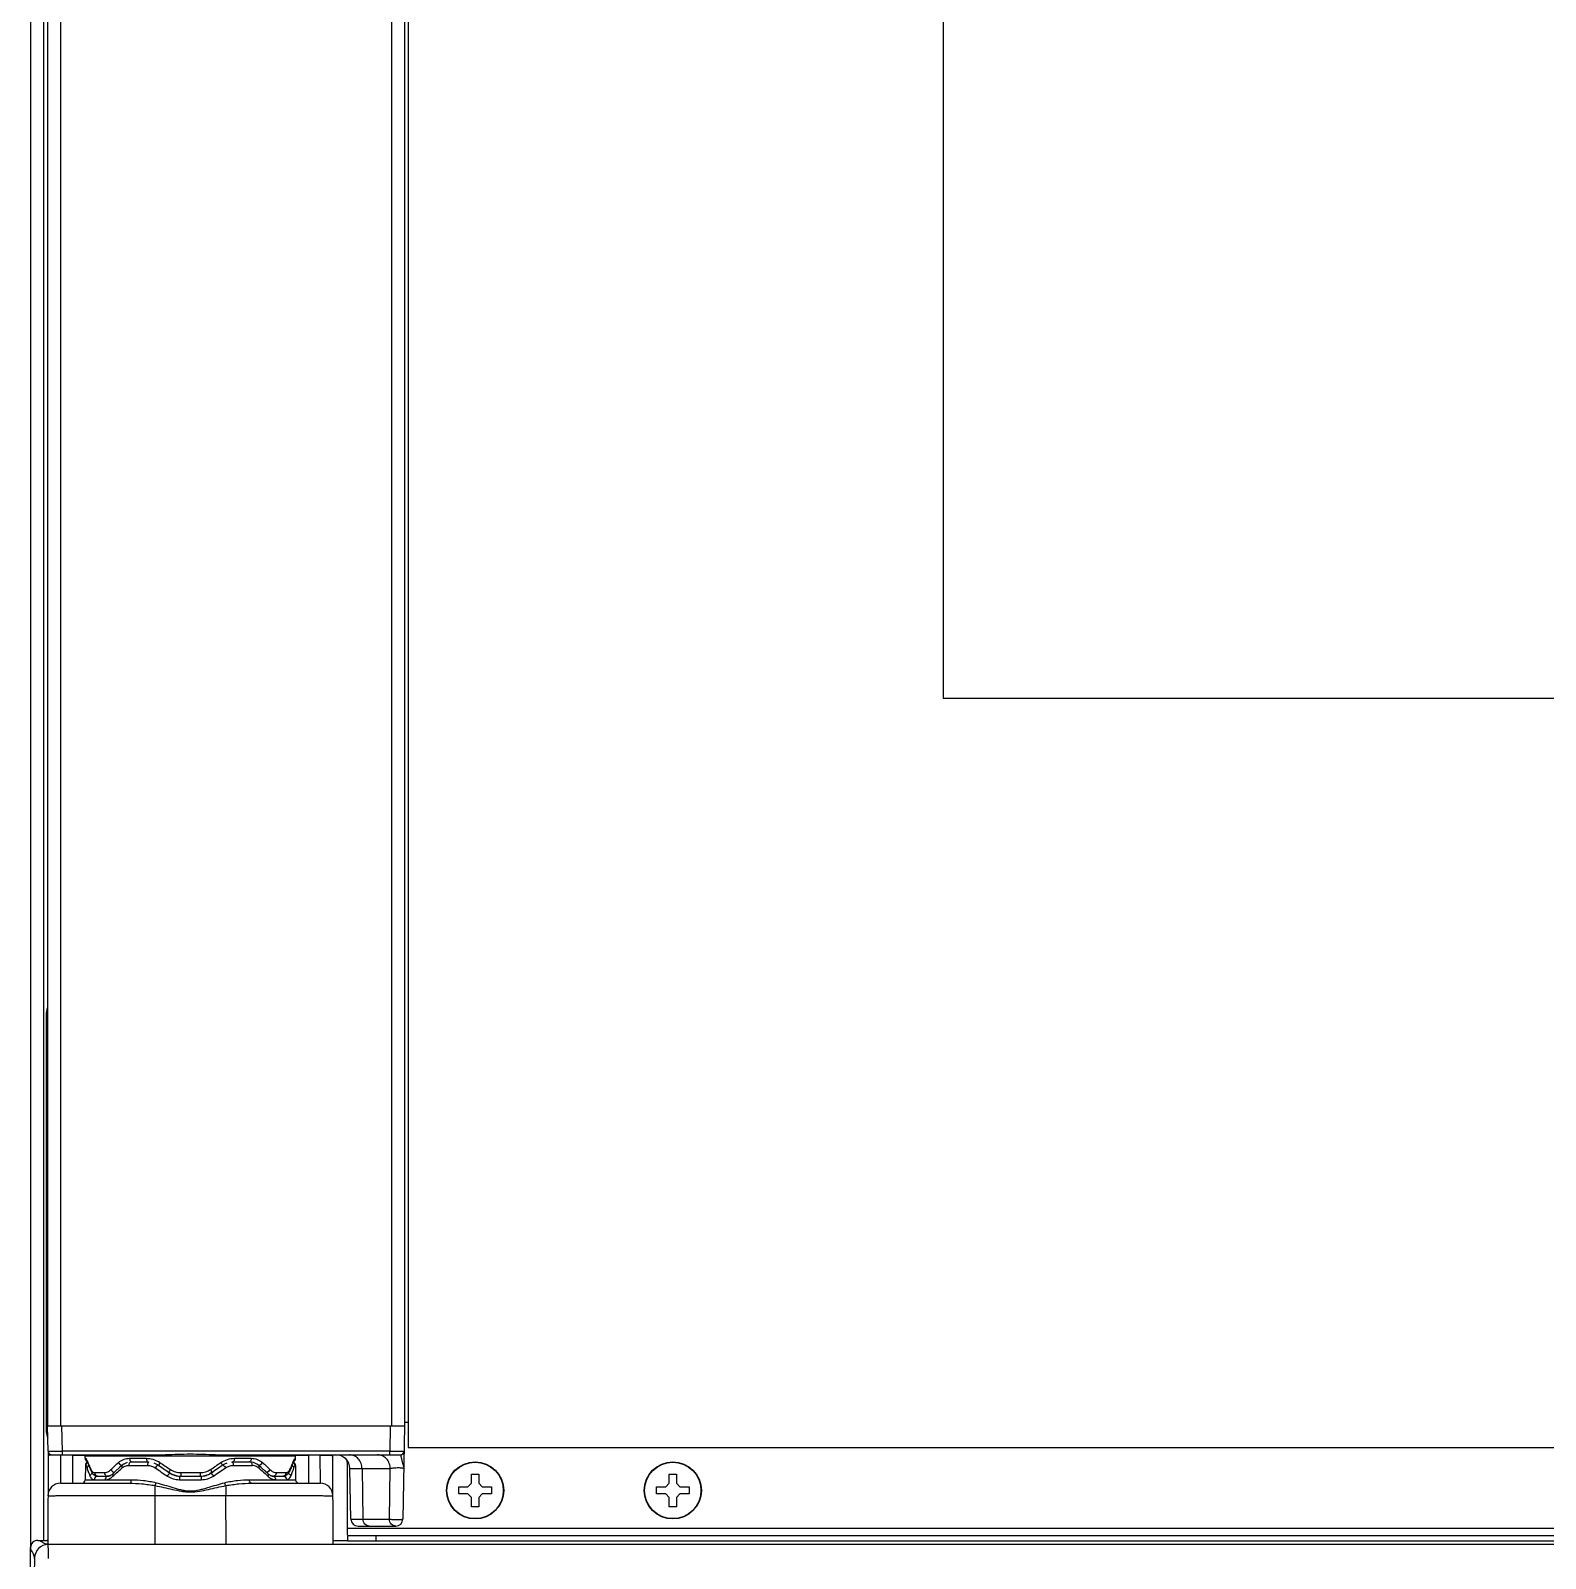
# Model space of a CAD drawing. Header units: millimetres. Extents: x -1538 to 3410, y -1646 to 2016.
# Drawn here: x -211.5 to 0.8, y -151 to 63.1 of the extents above; entities that cross this region are included whole.
import ezdxf

# ---------------------------------------------------------------- set-up
doc = ezdxf.new("R2010")
doc.units = ezdxf.units.MM
doc.header["$LTSCALE"] = 23.1
doc.layers.get('0').update_dxf_attribs({"linetype": 'CONTINUOUS'})

msp = doc.modelspace()

# ---------------------------------------------------------------- linework, layer by layer
at = {"linetype": 'Continuous'}
for p, q in [((-158.57, 577.56), (-158.57, -135.44)), ((-211.47, 574.36), (-211.47, -149.46)), ((-209.67, 574.36), (-209.67, -148.44)), ((-209.07, 574.56), (-209.07, -132.44)), ((-207.27, 574.56), (-207.27, -132.44)), ((-160.87, 574.56), (-160.87, -132.44)), ((-159.07, 574.56), (-159.07, -132.44)), ((-83.57, 472.56), (-83.57, -30.44)), ((-83.57, -30.44), (523.43, -30.44)), ((-209.27, -74.84), (-209.27, -133.24)), ((-209, -135.95), (-209.07, -132.44)), ((-159.07, -132.44), (-209.07, -132.44)), ((-207, -135.95), (-207.07, -132.44)), ((-161.07, -132.44), (-161.13, -135.95)), ((-159.07, -132.44), (-159.29, -145.46)), ((-158.57, -131.94), (-159.07, -131.94)), ((-209, -135.95), (-209.06, -149.01)), ((-208.5, -136.44), (-192.55, -136.44)), ((-207.25, -136.51), (-207.28, -140.44)), ((-207.25, -136.44), (-207.25, -136.51)), ((-205.6, -136.51), (-207.25, -136.51)), ((-207, -136.44), (-207, -135.95)), ((-161.13, -135.95), (-207, -135.95)), ((-205.6, -136.51), (-205.6, -136.44)), ((-205.6, -136.51), (-205.6, -140.44)), ((-203.83, -136.51), (-203.86, -136.51)), ((-203.82, -136.51), (-203.83, -136.51)), ((-203.79, -136.51), (-203.82, -136.51)), ((-203.82, -136.94), (-203.82, -136.65)), ((-189.07, -136.65), (-203.82, -136.65)), ((-203.82, -136.94), (-203.75, -136.94)), ((-197.59, -136.94), (-195.23, -136.94)), ((-174.32, -136.65), (-189.07, -136.65)), ((-185.58, -136.44), (-159.63, -136.44)), ((-182.91, -136.94), (-180.54, -136.94)), ((-174.38, -136.94), (-174.32, -136.94)), ((-174.32, -136.51), (-174.34, -136.51)), ((-174.3, -136.51), (-174.32, -136.51)), ((-174.32, -136.94), (-174.32, -136.65)), ((-174.28, -136.51), (-174.3, -136.51)), ((-172.53, -136.44), (-172.53, -136.51)), ((-172.53, -136.51), (-172.53, -140.44)), ((-170.87, -136.51), (-172.53, -136.51)), ((-170.87, -136.51), (-170.87, -136.44)), ((-170.85, -140.44), (-170.87, -136.51)), ((-169.07, -149.01), (-169.12, -136.44)), ((-161.13, -136.44), (-161.13, -135.95)), ((-158.57, -135.44), (598.43, -135.44)), ((-203.79, -137.94), (-203.81, -139.95)), ((-203.79, -137.94), (-203.72, -137.94)), ((-203.57, -137.33), (-203.52, -137.43)), ((-203.52, -137.43), (-203.45, -137.59)), ((-203.45, -137.59), (-203.41, -137.7)), ((-203.44, -137.49), (-203.44, -137.5)), ((-203.43, -137.54), (-203.41, -137.7)), ((-203.41, -137.7), (-203.41, -137.7)), ((-203.13, -138.43), (-202.98, -138.74)), ((-203.01, -138.52), (-202.98, -138.74)), ((-202.98, -138.74), (-202.78, -139.07)), ((-202.98, -138.74), (-202.98, -138.74)), ((-202.78, -139.07), (-202.42, -139.35)), ((-202.47, -138.94), (-201.1, -138.94)), ((-199.89, -139.08), (-200.07, -139.24)), ((-199.89, -139.08), (-199.89, -139.08)), ((-198.62, -137.91), (-198.62, -137.91)), ((-197.71, -137.94), (-195.07, -137.94)), ((-197.3, -137.44), (-195.02, -137.44)), ((-197.3, -137.44), (-195.01, -137.44)), ((-195.02, -137.44), (-194.87, -137.46)), ((-193.6, -137.87), (-193.48, -137.95)), ((-193.57, -137.87), (-193.47, -137.94)), ((-192.28, -138.77), (-192.05, -138.93)), ((-192.05, -138.93), (-191.61, -139.18)), ((-192.05, -138.93), (-192, -138.96)), ((-192, -138.96), (-191.91, -139.02)), ((-191.91, -139.02), (-191.9, -139.02)), ((-190.43, -138.94), (-187.7, -138.94)), ((-186.54, -139.19), (-186.08, -138.93)), ((-186.23, -139.02), (-186.22, -139.02)), ((-186.22, -139.02), (-186.13, -138.96)), ((-186.13, -138.96), (-186.08, -138.93)), ((-186.08, -138.93), (-185.85, -138.77)), ((-184.66, -137.94), (-184.56, -137.87)), ((-183.26, -137.46), (-183.11, -137.44)), ((-183.12, -137.44), (-180.83, -137.44)), ((-183.11, -137.44), (-180.83, -137.44)), ((-183.06, -137.94), (-180.42, -137.94)), ((-179.51, -137.91), (-179.51, -137.91)), ((-179.14, -138.23), (-179.51, -137.91)), ((-178.07, -139.23), (-178.24, -139.08)), ((-178.24, -139.08), (-178.24, -139.08)), ((-177.03, -138.94), (-175.66, -138.94)), ((-175.15, -138.74), (-175.01, -138.44)), ((-175.13, -138.52), (-175.15, -138.74)), ((-175.15, -138.74), (-175.15, -138.74)), ((-174.7, -137.54), (-174.72, -137.7)), ((-174.72, -137.7), (-174.72, -137.7)), ((-174.69, -137.5), (-174.69, -137.49)), ((-174.62, -137.43), (-174.57, -137.33)), ((-174.57, -137.33), (-174.55, -137.3)), ((-174.42, -137.94), (-174.34, -137.94)), ((-174.34, -137.94), (-174.32, -139.95)), ((-167.07, -147.67), (-167.07, -137.74)), ((-166.58, -145.46), (-166.71, -138.41)), ((-165.01, -138.41), (-166.71, -138.41)), ((-165.01, -138.41), (-164.89, -145.46)), ((-161.06, -138.41), (-165.01, -138.41)), ((-161.18, -145.46), (-161.06, -138.41)), ((-149.67, -140.44), (-149.67, -139.14)), ((-149.67, -139.14), (-148.67, -139.14)), ((-148.67, -139.14), (-148.67, -140.44)), ((-121.97, -140.44), (-121.97, -139.14)), ((-121.97, -139.14), (-120.97, -139.14)), ((-120.97, -139.14), (-120.97, -140.44)), ((-207.28, -140.44), (-197.62, -140.44)), ((-203.81, -139.95), (-202.52, -139.94)), ((-202.42, -139.35), (-202.01, -139.44)), ((-202.07, -139.44), (-200.6, -139.44)), ((-202.01, -139.44), (-200.69, -139.44)), ((-200.99, -139.95), (-197.34, -139.95)), ((-200.42, -139.41), (-200.6, -139.44)), ((-200.07, -139.24), (-200.42, -139.41)), ((-194.03, -140.77), (-194.03, -142.16)), ((-191.61, -139.18), (-190.91, -139.4)), ((-190.91, -139.4), (-190.39, -139.44)), ((-190.59, -139.94), (-187.54, -139.94)), ((-190.54, -139.44), (-187.59, -139.44)), ((-190.39, -139.44), (-187.75, -139.44)), ((-184.09, -140.77), (-184.09, -142.16)), ((-180.79, -139.95), (-177.11, -139.94)), ((-180.51, -140.44), (-170.85, -140.44)), ((-177.73, -139.41), (-178.07, -139.23)), ((-177.53, -139.44), (-177.73, -139.41)), ((-177.53, -139.44), (-176.06, -139.44)), ((-177.44, -139.44), (-176.12, -139.44)), ((-176.12, -139.44), (-175.72, -139.35)), ((-175.61, -139.95), (-174.32, -139.95)), ((-151.47, -141.94), (-151.47, -140.94)), ((-151.47, -140.94), (-150.17, -140.94)), ((-150.17, -140.94), (-149.67, -140.44)), ((-148.67, -140.44), (-148.17, -140.94)), ((-148.17, -140.94), (-146.87, -140.94)), ((-146.87, -140.94), (-146.87, -141.94)), ((-123.77, -141.94), (-123.77, -140.94)), ((-123.77, -140.94), (-122.47, -140.94)), ((-122.47, -140.94), (-121.97, -140.44)), ((-120.97, -140.44), (-120.47, -140.94)), ((-120.47, -140.94), (-119.17, -140.94)), ((-119.17, -140.94), (-119.17, -141.94)), ((-194.03, -142.16), (-194.06, -149.01)), ((-194.03, -142.16), (-184.1, -142.16)), ((-184.07, -149.01), (-184.1, -142.16)), ((-150.17, -141.94), (-151.47, -141.94)), ((-149.67, -142.44), (-150.17, -141.94)), ((-149.67, -143.74), (-149.67, -142.44)), ((-148.17, -141.94), (-148.67, -142.44)), ((-148.67, -142.44), (-148.67, -143.74)), ((-146.87, -141.94), (-148.17, -141.94)), ((-122.47, -141.94), (-123.77, -141.94)), ((-121.97, -142.44), (-122.47, -141.94)), ((-121.97, -143.74), (-121.97, -142.44)), ((-120.47, -141.94), (-120.97, -142.44)), ((-120.97, -142.44), (-120.97, -143.74)), ((-119.17, -141.94), (-120.47, -141.94)), ((-166.58, -145.46), (-164.89, -145.46)), ((-164.89, -145.46), (-161.18, -145.46)), ((-148.67, -143.74), (-149.67, -143.74)), ((-120.97, -143.74), (-121.97, -143.74)), ((-167.07, -146.74), (604.13, -146.74)), ((-165.58, -146.44), (-160.29, -146.44)), ((-211.47, -224.44), (-211.47, -149.46)), ((-210.45, -148.44), (-209.17, -148.44)), ((-209.17, -148.44), (-209.09, -148.48)), ((646.07, -149.01), (-209, -149.01)), ((-169.07, -148.44), (-167.07, -148.44)), ((-167.07, -147.74), (-167.07, -148.54)), ((-167.07, -147.74), (604.13, -147.74)), ((604.13, -148.54), (-167.07, -148.54)), ((-163.07, -147.74), (-163.07, -148.54))]:
    msp.add_line(p, q, dxfattribs=at)
for points in [[(-203.57, -137.31), (-203.58, -137.3), (-203.57, -137.33)], [(-203.41, -137.7), (-203.31, -138), (-203.13, -138.43)], [(-198.62, -137.91), (-199.01, -138.25), (-199.55, -138.75), (-199.89, -139.08)], [(-197.91, -137.51), (-198.41, -137.74), (-198.62, -137.91)], [(-194.21, -137.59), (-194, -137.65), (-193.6, -137.87)], [(-193.48, -137.95), (-193.07, -138.23), (-192.48, -138.64), (-192.05, -138.93)], [(-186.08, -138.93), (-185.67, -138.65), (-185.08, -138.24), (-184.65, -137.95)], [(-184.65, -137.95), (-184.23, -137.7), (-183.91, -137.59)], [(-179.51, -137.91), (-179.74, -137.74), (-180.23, -137.51), (-180.72, -137.44)], [(-178.24, -139.08), (-178.6, -138.74), (-179.14, -138.23)], [(-175.72, -139.35), (-175.36, -139.07), (-175.15, -138.74)], [(-175.01, -138.44), (-174.83, -138.01), (-174.72, -137.7)], [(-174.72, -137.7), (-174.68, -137.6), (-174.62, -137.43)], [(-187.75, -139.44), (-187.24, -139.4), (-186.54, -139.19)]]:
    msp.add_lwpolyline(points, dxfattribs=at)
for centre, radius in [((-149.17, -141.44), 4), ((-149.17, -141.44), 3.95), ((-121.47, -141.44), 4), ((-121.47, -141.44), 3.95)]:
    msp.add_circle(centre, radius, dxfattribs=at)
for centre, radius, start, end in [((-205.27, -74.84), 4, 165.048, 180), ((-207.77, -133.24), 1.5, 180, 213.4433), ((-208.5, -135.94), 0.5, 180.9998, 269.991), ((-207.65, -224.49), 87.97, 89.74, 90.4099), ((-204.54, 353.65), 490.16, 269.8762, 270.0801), ((-203.32, -136.65), 0.5, 157.4889, 180), ((-203.32, -136.94), 0.5, 181.9039, 243.2385), ((-174.82, -136.94), 0.5, 296.7604, 358.096), ((-174.82, -136.65), 0.5, 0, 22.5011), ((-173.59, 364.58), 501.1, 269.9221, 270.1216), ((-168.71, -138.44), 2, 1, 90.0028), ((-159.63, -135.94), 0.5, 270, 359), ((-203.29, -137.94), 0.5, 112.375, 179.5), ((-203.22, -137.94), 0.498, 127.1248, 134.8935), ((-203.22, -137.94), 0.5, 122.2753, 127.1269), ((-208.13, -139.19), 4.98, 19.3805, 19.8576), ((-196.2, -134.99), 7.66, 199.3872, 200.5412), ((-195.97, -134.9), 7.91, 200.5441, 202.1753), ((-203.03, -138.44), 0.564, 121.1027, 126.8531), ((-195.42, -134.68), 8.5, 202.1949, 206.8554), ((-197.65, -139.42), 1.5, 122.4898, 130.3158), ((-197.68, -139.37), 1.43, 117.3257, 122.4638), ((-197.3, -139.5), 2.06, 90.0081, 93.0946), ((-127.39, -41.58), 117.42, 235.4402, 236.4442), ((-194.94, -139.79), 2.36, 54.5311, 55.1573), ((-195.33, -140.48), 3.56, 55.9223, 58.6834), ((-124.82, -40.81), 118.94, 234.7432, 235.4436), ((-112.08, -17.34), 145.08, 235.9394, 236.6396), ((-185.28, -136.24), 2.93, 249.1525, 251.0356), ((-272.6, -7.52), 156.89, 303.3867, 304.0342), ((-257.38, -34.98), 126.05, 304.5772, 305.2371), ((-256.22, -33.47), 127.2, 303.5945, 304.5212), ((-180.83, -139.5), 2.06, 86.8993, 89.9923), ((-180.42, -139.32), 1.38, 62.6823, 90.0483), ((-180.45, -139.37), 1.43, 57.5222, 62.6663), ((-180.48, -139.42), 1.5, 49.6842, 57.4963), ((-182.88, -134.6), 8.69, 333.1951, 337.7422), ((-182.17, -134.9), 7.91, 337.8121, 339.4567), ((-175.1, -138.44), 0.564, 53.1516, 58.9201), ((-181.93, -134.99), 7.67, 339.4596, 340.6127), ((-170, -139.19), 4.98, 160.1423, 160.6192), ((-174.84, -137.94), 0.5, 0.5, 67.625), ((-174.92, -137.94), 0.5, 52.8772, 57.7179), ((-174.92, -137.94), 0.498, 45.1082, 52.8792), ((-170.07, -137.74), 3, 0, 11.388), ((-207.28, -142.19), 1.75, 90, 179.75), ((-204.31, -139.94), 0.5, 270, 359.5), ((-200.71, -138.22), 1.22, 280.9844, 286.314), ((-200.74, -138.14), 1.31, 286.3036, 290.232), ((-201.56, -137.68), 2.41, 313.0404, 313.539), ((-181.5, -158.81), 26.73, 132.9178, 133.5275), ((-196.57, -158.75), 26.64, 46.472, 47.0098), ((-176.52, -137.63), 2.48, 226.461, 226.9657), ((-177.4, -138.17), 1.28, 252.1418, 253.4081), ((-177.44, -138.36), 1.09, 265.2405, 269.9648), ((-173.82, -139.94), 0.5, 180.5, 270), ((-170.85, -142.19), 1.75, 0.1981, 90), ((-165.58, -145.44), 1, 181, 269.9996), ((-160.29, -145.44), 1, 270, 359), ((-210.45, -149.46), 1.02, 89.9648, 180.0342), ((-209, -150.91), 1.89, 90.0464, 179.9536)]:
    msp.add_arc(centre, radius, start, end, dxfattribs=at)
msp.add_ellipse((-209.17, -148.24), major_axis=(0.179, -0.089), ratio=0.99981, start_param=-1.107103, end_param=-0.583661, dxfattribs=at)
for points, knots in [([(-209, -135.95), (-209, -135.95), (-209, -135.95), (-208.99, -135.95), (-208.98, -135.95), (-208.96, -135.95), (-208.94, -135.95), (-208.91, -135.95), (-208.85, -135.95), (-208.76, -135.96), (-208.66, -135.96), (-208.55, -135.96), (-208.36, -135.96), (-208.1, -135.96), (-207.76, -135.95), (-207.39, -135.95), (-207.13, -135.95), (-207, -135.95)], [0, 0, 0, 0, 0.001231, 0.004856, 0.010871, 0.01926, 0.03001, 0.043103, 0.076176, 0.118125, 0.168576, 0.227035, 0.29293, 0.444472, 0.61731, 0.804983, 1, 1, 1, 1]), ([(-208.67, -136.52), (-208.72, -136.52), (-208.78, -136.52), (-208.87, -136.52), (-208.92, -136.53), (-208.95, -136.53), (-208.98, -136.53), (-208.99, -136.53), (-209, -136.53), (-209, -136.54)], [0, 0, 0, 0, 0.428088, 0.599866, 0.741953, 0.853349, 0.933568, 0.982329, 1, 1, 1, 1]), ([(-208.28, -136.51), (-208.32, -136.51), (-208.45, -136.52), (-208.58, -136.52), (-208.67, -136.52)], [0, 0, 0, 0, 0.278594, 1, 1, 1, 1]), ([(-203.75, -136.94), (-203.74, -136.94), (-203.71, -136.96), (-203.64, -137.05), (-203.59, -137.14), (-203.56, -137.21)], [0, 0, 0, 0, 0.120959, 0.321333, 1, 1, 1, 1]), ([(-199.16, -137.54), (-198.94, -137.35), (-198.45, -137.04), (-197.88, -136.94), (-197.59, -136.94)], [0, 0, 0, 0, 0.500153, 1, 1, 1, 1]), ([(-197.59, -136.94), (-197.59, -136.99), (-197.58, -137.09), (-197.54, -137.26), (-197.46, -137.38), (-197.4, -137.42)], [0, 0, 0, 0, 0.289483, 0.562613, 1, 1, 1, 1]), ([(-195.23, -136.94), (-195.23, -137.01), (-195.22, -137.1), (-195.19, -137.22), (-195.15, -137.33), (-195.09, -137.44), (-195.02, -137.44)], [0, 0, 0, 0, 0.337211, 0.493473, 0.634304, 1, 1, 1, 1]), ([(-195.23, -136.94), (-194.93, -136.94), (-194.31, -137.03), (-193.75, -137.28), (-193.48, -137.44)], [0, 0, 0, 0, 0.492091, 1, 1, 1, 1]), ([(-189.07, -136.38), (-189.65, -136.38), (-190.81, -136.41), (-191.97, -136.44), (-192.55, -136.44)], [0, 0, 0, 0, 0.501214, 1, 1, 1, 1]), ([(-185.58, -136.44), (-186.16, -136.44), (-187.32, -136.41), (-188.48, -136.38), (-189.07, -136.38)], [0, 0, 0, 0, 0.498786, 1, 1, 1, 1]), ([(-184.79, -137.54), (-184.51, -137.35), (-183.9, -137.05), (-183.23, -136.94), (-182.91, -136.94)], [0, 0, 0, 0, 0.508468, 1, 1, 1, 1]), ([(-182.91, -136.94), (-182.91, -137.01), (-182.91, -137.1), (-182.94, -137.22), (-182.98, -137.33), (-183.05, -137.44), (-183.11, -137.44)], [0, 0, 0, 0, 0.337205, 0.493465, 0.634296, 1, 1, 1, 1]), ([(-180.54, -136.94), (-180.54, -136.99), (-180.55, -137.09), (-180.59, -137.26), (-180.67, -137.38), (-180.73, -137.42)], [0, 0, 0, 0, 0.289449, 0.562564, 1, 1, 1, 1]), ([(-180.54, -136.94), (-180.26, -136.94), (-179.68, -137.04), (-179.19, -137.35), (-178.97, -137.54)], [0, 0, 0, 0, 0.499841, 1, 1, 1, 1]), ([(-174.57, -137.21), (-174.54, -137.14), (-174.5, -137.05), (-174.43, -136.96), (-174.39, -136.94), (-174.38, -136.94)], [0, 0, 0, 0, 0.678641, 0.879019, 1, 1, 1, 1]), ([(-170.87, -136.51), (-170.75, -136.51), (-170.53, -136.51), (-170.2, -136.51), (-169.91, -136.51), (-169.68, -136.52), (-169.52, -136.52), (-169.42, -136.52), (-169.33, -136.52), (-169.25, -136.53), (-169.2, -136.53), (-169.16, -136.53), (-169.13, -136.53), (-169.12, -136.54), (-169.12, -136.54), (-169.12, -136.54)], [0, 0, 0, 0, 0.194799, 0.382479, 0.555225, 0.70663, 0.772522, 0.830966, 0.881389, 0.923355, 0.956441, 0.980306, 0.994799, 0.998519, 1, 1, 1, 1]), ([(-165.01, -138.41), (-165.02, -138.15), (-165.11, -137.64), (-165.5, -136.99), (-166.08, -136.55), (-166.56, -136.44), (-166.79, -136.44)], [0, 0, 0, 0, 0.263695, 0.51941, 0.763809, 1, 1, 1, 1]), ([(-161.06, -138.41), (-161.06, -138.15), (-161.16, -137.64), (-161.54, -136.99), (-162.13, -136.55), (-162.6, -136.44), (-162.83, -136.44)], [0, 0, 0, 0, 0.263695, 0.51941, 0.763809, 1, 1, 1, 1]), ([(-161.13, -135.95), (-161, -135.95), (-160.74, -135.95), (-160.37, -135.95), (-160.03, -135.96), (-159.77, -135.96), (-159.59, -135.96), (-159.47, -135.96), (-159.37, -135.96), (-159.29, -135.95), (-159.23, -135.95), (-159.19, -135.95), (-159.17, -135.95), (-159.15, -135.95), (-159.14, -135.95), (-159.13, -135.95), (-159.13, -135.95), (-159.13, -135.95)], [0, 0, 0, 0, 0.195019, 0.382693, 0.555532, 0.707074, 0.772968, 0.831427, 0.881878, 0.923826, 0.956897, 0.969991, 0.980741, 0.98913, 0.995144, 0.998769, 1, 1, 1, 1]), ([(-159.63, -136.44), (-159.62, -136.44), (-159.61, -136.47), (-159.6, -136.5), (-159.59, -136.56), (-159.57, -136.64), (-159.55, -136.75), (-159.52, -136.87), (-159.49, -137), (-159.45, -137.2), (-159.37, -137.46), (-159.28, -137.78), (-159.19, -138.09), (-159.17, -138.31), (-159.17, -138.41)], [0, 0, 0, 0, 0.008206, 0.027598, 0.058488, 0.100333, 0.15226, 0.213167, 0.281753, 0.356563, 0.518374, 0.685347, 0.846707, 1, 1, 1, 1]), ([(-203.72, -137.94), (-203.7, -137.94), (-203.67, -137.97), (-203.63, -138.04), (-203.59, -138.14), (-203.57, -138.23), (-203.55, -138.28)], [0, 0, 0, 0, 0.105557, 0.302007, 0.600863, 1, 1, 1, 1]), ([(-203.56, -137.21), (-203.55, -137.23), (-203.51, -137.32), (-203.47, -137.42), (-203.44, -137.49)], [0, 0, 0, 0, 0.221857, 1, 1, 1, 1]), ([(-203.37, -137.99), (-203.42, -138.02), (-203.5, -138.11), (-203.55, -138.22), (-203.55, -138.28)], [0, 0, 0, 0, 0.519397, 1, 1, 1, 1]), ([(-203.55, -138.28), (-203.53, -138.38), (-203.41, -138.77), (-203.26, -139.15), (-203.14, -139.43)], [0, 0, 0, 0, 0.244914, 1, 1, 1, 1]), ([(-202.78, -139.06), (-202.87, -139.09), (-203.02, -139.19), (-203.12, -139.35), (-203.14, -139.43)], [0, 0, 0, 0, 0.522789, 1, 1, 1, 1]), ([(-203.01, -138.52), (-202.99, -138.54), (-202.95, -138.62), (-202.9, -138.7), (-202.85, -138.75)], [0, 0, 0, 0, 0.269391, 1, 1, 1, 1]), ([(-202.85, -138.75), (-202.8, -138.81), (-202.69, -138.91), (-202.54, -138.94), (-202.47, -138.94)], [0, 0, 0, 0, 0.524547, 1, 1, 1, 1]), ([(-202.47, -138.94), (-202.47, -139.03), (-202.43, -139.2), (-202.31, -139.33), (-202.24, -139.38)], [0, 0, 0, 0, 0.509934, 1, 1, 1, 1]), ([(-201.1, -138.94), (-200.95, -138.94), (-200.61, -138.85), (-200.34, -138.65), (-200.21, -138.52)], [0, 0, 0, 0, 0.460779, 1, 1, 1, 1]), ([(-201.1, -138.94), (-201.1, -139.03), (-201.07, -139.19), (-200.96, -139.33), (-200.9, -139.38)], [0, 0, 0, 0, 0.520014, 1, 1, 1, 1]), ([(-200.21, -138.52), (-200.13, -138.44), (-199.78, -138.1), (-199.43, -137.78), (-199.16, -137.54)], [0, 0, 0, 0, 0.244626, 1, 1, 1, 1]), ([(-200.21, -138.52), (-200.16, -138.62), (-200.02, -138.8), (-199.82, -138.91), (-199.72, -138.93)], [0, 0, 0, 0, 0.513209, 1, 1, 1, 1]), ([(-199.89, -139.08), (-199.91, -139.1), (-199.94, -139.14), (-199.96, -139.27), (-199.93, -139.37), (-199.91, -139.43)], [0, 0, 0, 0, 0.210906, 0.442588, 1, 1, 1, 1]), ([(-199.7, -139.24), (-199.61, -139.16), (-199.26, -138.83), (-198.89, -138.51), (-198.62, -138.28)], [0, 0, 0, 0, 0.245066, 1, 1, 1, 1]), ([(-199.16, -137.54), (-199.12, -137.61), (-199.02, -137.75), (-198.88, -137.86), (-198.81, -137.9)], [0, 0, 0, 0, 0.50409, 1, 1, 1, 1]), ([(-198.81, -137.9), (-198.79, -137.9), (-198.75, -137.93), (-198.69, -137.94), (-198.65, -137.95)], [0, 0, 0, 0, 0.268647, 1, 1, 1, 1]), ([(-198.62, -137.91), (-198.64, -137.92), (-198.67, -137.97), (-198.68, -138.06), (-198.67, -138.17), (-198.64, -138.24), (-198.62, -138.28)], [0, 0, 0, 0, 0.193485, 0.418221, 0.688363, 1, 1, 1, 1]), ([(-198.34, -138.09), (-198.29, -138.07), (-198.09, -137.98), (-197.87, -137.94), (-197.71, -137.94)], [0, 0, 0, 0, 0.252003, 1, 1, 1, 1]), ([(-197.41, -137.44), (-197.45, -137.44), (-197.54, -137.48), (-197.63, -137.59), (-197.69, -137.75), (-197.71, -137.88), (-197.71, -137.94)], [0, 0, 0, 0, 0.188471, 0.417476, 0.693981, 1, 1, 1, 1]), ([(-197.4, -137.42), (-197.39, -137.42), (-197.36, -137.44), (-197.33, -137.44), (-197.3, -137.44)], [0, 0, 0, 0, 0.263033, 1, 1, 1, 1]), ([(-195.06, -137.75), (-195.06, -137.76), (-195.07, -137.83), (-195.07, -137.89), (-195.07, -137.94)], [0, 0, 0, 0, 0.243394, 1, 1, 1, 1]), ([(-195.07, -137.94), (-194.89, -137.94), (-194.51, -138), (-194.16, -138.17), (-194, -138.28)], [0, 0, 0, 0, 0.493687, 1, 1, 1, 1]), ([(-194.95, -137.48), (-194.98, -137.51), (-195.02, -137.6), (-195.05, -137.7), (-195.06, -137.75)], [0, 0, 0, 0, 0.431975, 1, 1, 1, 1]), ([(-194.89, -137.45), (-194.9, -137.45), (-194.92, -137.46), (-194.94, -137.47), (-194.95, -137.48)], [0, 0, 0, 0, 0.227646, 1, 1, 1, 1]), ([(-193.77, -137.99), (-193.79, -138.01), (-193.87, -138.1), (-193.95, -138.2), (-194, -138.28)], [0, 0, 0, 0, 0.231486, 1, 1, 1, 1]), ([(-193.65, -137.9), (-193.66, -137.9), (-193.7, -137.93), (-193.74, -137.96), (-193.77, -137.99)], [0, 0, 0, 0, 0.217588, 1, 1, 1, 1]), ([(-193.58, -137.87), (-193.59, -137.87), (-193.61, -137.88), (-193.64, -137.89), (-193.65, -137.9)], [0, 0, 0, 0, 0.208266, 1, 1, 1, 1]), ([(-193.34, -137.54), (-193.38, -137.6), (-193.43, -137.7), (-193.48, -137.82), (-193.49, -137.88), (-193.5, -137.9)], [0, 0, 0, 0, 0.599639, 0.831515, 1, 1, 1, 1]), ([(-193.5, -137.9), (-193.5, -137.9), (-193.5, -137.92), (-193.49, -137.94), (-193.48, -137.95)], [0, 0, 0, 0, 0.316514, 1, 1, 1, 1]), ([(-192.07, -139.14), (-192.09, -139.16), (-192.17, -139.25), (-192.24, -139.35), (-192.3, -139.43)], [0, 0, 0, 0, 0.224993, 1, 1, 1, 1]), ([(-191.98, -139.05), (-191.98, -139.05), (-192.02, -139.08), (-192.05, -139.11), (-192.07, -139.14)], [0, 0, 0, 0, 0.209333, 1, 1, 1, 1]), ([(-191.86, -138.52), (-191.89, -138.57), (-191.95, -138.66), (-192.02, -138.78), (-192.05, -138.87), (-192.06, -138.91), (-192.05, -138.93), (-192.05, -138.93)], [0, 0, 0, 0, 0.376396, 0.691084, 0.902831, 0.964017, 1, 1, 1, 1]), ([(-191.91, -139.02), (-191.92, -139.02), (-191.95, -139.03), (-191.97, -139.04), (-191.98, -139.05)], [0, 0, 0, 0, 0.391364, 1, 1, 1, 1]), ([(-191.91, -139.02), (-191.72, -139.16), (-191.27, -139.37), (-190.78, -139.44), (-190.54, -139.44)], [0, 0, 0, 0, 0.497897, 1, 1, 1, 1]), ([(-191.86, -138.52), (-191.65, -138.66), (-191.19, -138.87), (-190.68, -138.94), (-190.43, -138.94)], [0, 0, 0, 0, 0.498793, 1, 1, 1, 1]), ([(-190.43, -138.94), (-190.43, -138.97), (-190.43, -139.05), (-190.43, -139.13), (-190.43, -139.19)], [0, 0, 0, 0, 0.259109, 1, 1, 1, 1]), ([(-187.7, -138.94), (-187.7, -138.97), (-187.7, -139.05), (-187.7, -139.13), (-187.71, -139.19)], [0, 0, 0, 0, 0.259109, 1, 1, 1, 1]), ([(-187.7, -138.94), (-187.45, -138.94), (-186.94, -138.87), (-186.48, -138.66), (-186.27, -138.52)], [0, 0, 0, 0, 0.501209, 1, 1, 1, 1]), ([(-187.59, -139.44), (-187.35, -139.44), (-186.86, -139.37), (-186.42, -139.16), (-186.22, -139.02)], [0, 0, 0, 0, 0.502095, 1, 1, 1, 1]), ([(-186.27, -138.52), (-186.24, -138.57), (-186.18, -138.66), (-186.12, -138.78), (-186.08, -138.87), (-186.07, -138.91), (-186.08, -138.93), (-186.08, -138.93)], [0, 0, 0, 0, 0.376382, 0.691072, 0.902829, 0.964018, 1, 1, 1, 1]), ([(-186.22, -139.02), (-186.21, -139.02), (-186.18, -139.03), (-186.17, -139.04), (-186.15, -139.05)], [0, 0, 0, 0, 0.391365, 1, 1, 1, 1]), ([(-186.15, -139.05), (-186.15, -139.05), (-186.11, -139.08), (-186.08, -139.11), (-186.06, -139.14)], [0, 0, 0, 0, 0.209332, 1, 1, 1, 1]), ([(-186.06, -139.14), (-186.04, -139.16), (-185.96, -139.25), (-185.89, -139.35), (-185.83, -139.43)], [0, 0, 0, 0, 0.224992, 1, 1, 1, 1]), ([(-184.79, -137.54), (-184.76, -137.58), (-184.71, -137.67), (-184.66, -137.78), (-184.64, -137.85), (-184.63, -137.9), (-184.64, -137.94), (-184.65, -137.95)], [0, 0, 0, 0, 0.366998, 0.673167, 0.792098, 0.885357, 1, 1, 1, 1]), ([(-184.54, -137.87), (-184.51, -137.88), (-184.45, -137.91), (-184.4, -137.96), (-184.37, -137.99)], [0, 0, 0, 0, 0.411659, 1, 1, 1, 1]), ([(-184.37, -137.99), (-184.34, -138.01), (-184.26, -138.1), (-184.18, -138.2), (-184.13, -138.28)], [0, 0, 0, 0, 0.231479, 1, 1, 1, 1]), ([(-184.13, -138.28), (-183.97, -138.17), (-183.63, -138), (-183.24, -137.94), (-183.06, -137.94)], [0, 0, 0, 0, 0.506314, 1, 1, 1, 1]), ([(-183.24, -137.45), (-183.23, -137.45), (-183.21, -137.46), (-183.19, -137.47), (-183.18, -137.48)], [0, 0, 0, 0, 0.228179, 1, 1, 1, 1]), ([(-183.18, -137.48), (-183.15, -137.51), (-183.11, -137.6), (-183.08, -137.7), (-183.07, -137.75)], [0, 0, 0, 0, 0.431976, 1, 1, 1, 1]), ([(-183.07, -137.75), (-183.07, -137.76), (-183.06, -137.83), (-183.06, -137.89), (-183.06, -137.94)], [0, 0, 0, 0, 0.243394, 1, 1, 1, 1]), ([(-180.73, -137.42), (-180.74, -137.42), (-180.77, -137.44), (-180.8, -137.44), (-180.83, -137.44)], [0, 0, 0, 0, 0.263067, 1, 1, 1, 1]), ([(-180.72, -137.44), (-180.68, -137.44), (-180.59, -137.48), (-180.5, -137.59), (-180.44, -137.75), (-180.42, -137.88), (-180.42, -137.94)], [0, 0, 0, 0, 0.188473, 0.417479, 0.693982, 1, 1, 1, 1]), ([(-179.51, -137.91), (-179.49, -137.92), (-179.46, -137.97), (-179.45, -138.06), (-179.47, -138.17), (-179.5, -138.24), (-179.51, -138.28)], [0, 0, 0, 0, 0.193478, 0.418217, 0.688363, 1, 1, 1, 1]), ([(-179.51, -138.28), (-179.42, -138.36), (-179.04, -138.68), (-178.68, -139.01), (-178.41, -139.26)], [0, 0, 0, 0, 0.255018, 1, 1, 1, 1]), ([(-179.32, -137.9), (-179.34, -137.9), (-179.39, -137.93), (-179.44, -137.94), (-179.48, -137.95)], [0, 0, 0, 0, 0.268658, 1, 1, 1, 1]), ([(-178.97, -137.54), (-179.01, -137.61), (-179.11, -137.75), (-179.25, -137.86), (-179.32, -137.9)], [0, 0, 0, 0, 0.504106, 1, 1, 1, 1]), ([(-178.97, -137.54), (-178.88, -137.62), (-178.53, -137.94), (-178.18, -138.27), (-177.92, -138.52)], [0, 0, 0, 0, 0.255351, 1, 1, 1, 1]), ([(-177.92, -138.52), (-177.97, -138.62), (-178.11, -138.8), (-178.31, -138.91), (-178.41, -138.93)], [0, 0, 0, 0, 0.513247, 1, 1, 1, 1]), ([(-178.24, -139.08), (-178.22, -139.1), (-178.19, -139.14), (-178.17, -139.27), (-178.2, -139.37), (-178.23, -139.43)], [0, 0, 0, 0, 0.210905, 0.442585, 1, 1, 1, 1]), ([(-177.92, -138.52), (-177.79, -138.65), (-177.52, -138.85), (-177.18, -138.94), (-177.03, -138.94)], [0, 0, 0, 0, 0.539268, 1, 1, 1, 1]), ([(-177.03, -138.94), (-177.03, -139.03), (-177.06, -139.19), (-177.17, -139.33), (-177.23, -139.38)], [0, 0, 0, 0, 0.520014, 1, 1, 1, 1]), ([(-175.66, -138.94), (-175.66, -139.03), (-175.7, -139.2), (-175.82, -139.33), (-175.89, -139.38)], [0, 0, 0, 0, 0.509934, 1, 1, 1, 1]), ([(-175.66, -138.94), (-175.59, -138.94), (-175.44, -138.91), (-175.33, -138.81), (-175.28, -138.75)], [0, 0, 0, 0, 0.475419, 1, 1, 1, 1]), ([(-175.35, -139.06), (-175.26, -139.09), (-175.11, -139.18), (-175.01, -139.35), (-174.99, -139.43)], [0, 0, 0, 0, 0.522789, 1, 1, 1, 1]), ([(-175.28, -138.75), (-175.26, -138.74), (-175.21, -138.66), (-175.16, -138.58), (-175.13, -138.52)], [0, 0, 0, 0, 0.231641, 1, 1, 1, 1]), ([(-174.99, -139.43), (-174.95, -139.34), (-174.79, -138.96), (-174.66, -138.57), (-174.58, -138.28)], [0, 0, 0, 0, 0.255662, 1, 1, 1, 1]), ([(-174.76, -137.99), (-174.71, -138.02), (-174.63, -138.11), (-174.59, -138.22), (-174.58, -138.28)], [0, 0, 0, 0, 0.519395, 1, 1, 1, 1]), ([(-174.69, -137.49), (-174.68, -137.46), (-174.64, -137.37), (-174.6, -137.28), (-174.57, -137.21)], [0, 0, 0, 0, 0.277741, 1, 1, 1, 1]), ([(-174.58, -138.28), (-174.56, -138.23), (-174.54, -138.14), (-174.5, -138.04), (-174.46, -137.97), (-174.43, -137.94), (-174.42, -137.94)], [0, 0, 0, 0, 0.399137, 0.697994, 0.894443, 1, 1, 1, 1]), ([(-159.17, -138.41), (-159.17, -138.4), (-159.19, -138.38), (-159.23, -138.36), (-159.3, -138.34), (-159.43, -138.32), (-159.64, -138.3), (-159.94, -138.29), (-160.26, -138.3), (-160.57, -138.32), (-160.83, -138.36), (-160.99, -138.39), (-161.06, -138.41)], [0, 0, 0, 0, 0.013728, 0.037302, 0.073051, 0.120911, 0.248861, 0.408601, 0.582331, 0.750304, 0.894266, 1, 1, 1, 1]), ([(-203.14, -139.43), (-203.1, -139.51), (-203.03, -139.65), (-202.88, -139.82), (-202.71, -139.92), (-202.58, -139.94), (-202.52, -139.94)], [0, 0, 0, 0, 0.300515, 0.555579, 0.781759, 1, 1, 1, 1]), ([(-202.25, -139.48), (-202.33, -139.52), (-202.48, -139.66), (-202.53, -139.85), (-202.53, -139.95)], [0, 0, 0, 0, 0.488427, 1, 1, 1, 1]), ([(-202.53, -139.95), (-202.3, -139.95), (-201.79, -139.94), (-201.28, -139.95), (-201.01, -139.95)], [0, 0, 0, 0, 0.455112, 1, 1, 1, 1]), ([(-202.24, -139.38), (-202.22, -139.39), (-202.15, -139.42), (-202.07, -139.44), (-202.01, -139.44)], [0, 0, 0, 0, 0.254821, 1, 1, 1, 1]), ([(-200.75, -139.48), (-200.83, -139.52), (-200.97, -139.66), (-201.01, -139.85), (-201.01, -139.95)], [0, 0, 0, 0, 0.474586, 1, 1, 1, 1]), ([(-200.99, -139.95), (-200.9, -139.95), (-200.72, -139.91), (-200.44, -139.82), (-200.17, -139.66), (-200, -139.52), (-199.92, -139.44)], [0, 0, 0, 0, 0.223692, 0.462252, 0.720521, 1, 1, 1, 1]), ([(-200.9, -139.38), (-200.88, -139.39), (-200.82, -139.42), (-200.75, -139.44), (-200.69, -139.44)], [0, 0, 0, 0, 0.258818, 1, 1, 1, 1]), ([(-200.6, -139.44), (-200.64, -139.44), (-200.69, -139.45), (-200.74, -139.47), (-200.75, -139.48)], [0, 0, 0, 0, 0.744605, 1, 1, 1, 1]), ([(-200.69, -139.44), (-200.68, -139.44), (-200.6, -139.44), (-200.53, -139.43), (-200.48, -139.42)], [0, 0, 0, 0, 0.246985, 1, 1, 1, 1]), ([(-197.62, -140.44), (-197.58, -140.44), (-197.5, -140.41), (-197.41, -140.29), (-197.36, -140.13), (-197.34, -140.01), (-197.34, -139.95)], [0, 0, 0, 0, 0.183584, 0.411311, 0.689966, 1, 1, 1, 1]), ([(-197.62, -140.44), (-197.04, -140.44), (-195.83, -140.49), (-194.64, -140.65), (-194.03, -140.77)], [0, 0, 0, 0, 0.486206, 1, 1, 1, 1]), ([(-197.34, -139.95), (-196.78, -139.95), (-195.61, -140.02), (-194.45, -140.21), (-193.87, -140.36)], [0, 0, 0, 0, 0.483139, 1, 1, 1, 1]), ([(-194.03, -140.77), (-193.99, -140.71), (-193.93, -140.58), (-193.89, -140.44), (-193.87, -140.36)], [0, 0, 0, 0, 0.450932, 1, 1, 1, 1]), ([(-194.03, -140.77), (-193.21, -140.92), (-191.99, -141.21), (-190.55, -141.52), (-189.7, -141.64), (-189.28, -141.66), (-189.07, -141.66)], [0, 0, 0, 0, 0.495859, 0.747396, 0.87363, 1, 1, 1, 1]), ([(-193.87, -140.36), (-193.48, -140.46), (-192.69, -140.68), (-191.72, -140.98), (-190.92, -141.21), (-190.31, -141.37), (-189.7, -141.49), (-189.28, -141.52), (-189.07, -141.52)], [0, 0, 0, 0, 0.244272, 0.493453, 0.619353, 0.745873, 0.872822, 1, 1, 1, 1]), ([(-192.3, -139.43), (-192.05, -139.6), (-191.49, -139.85), (-190.89, -139.94), (-190.59, -139.94)], [0, 0, 0, 0, 0.498215, 1, 1, 1, 1]), ([(-190.56, -139.48), (-190.56, -139.51), (-190.57, -139.57), (-190.59, -139.72), (-190.59, -139.85), (-190.59, -139.94)], [0, 0, 0, 0, 0.164854, 0.399951, 1, 1, 1, 1]), ([(-190.54, -139.44), (-190.54, -139.44), (-190.55, -139.46), (-190.56, -139.47), (-190.56, -139.48)], [0, 0, 0, 0, 0.317307, 1, 1, 1, 1]), ([(-190.43, -139.19), (-190.42, -139.24), (-190.42, -139.31), (-190.41, -139.38), (-190.4, -139.41)], [0, 0, 0, 0, 0.598125, 1, 1, 1, 1]), ([(-190.4, -139.41), (-190.4, -139.42), (-190.4, -139.43), (-190.39, -139.44), (-190.39, -139.44)], [0, 0, 0, 0, 0.687312, 1, 1, 1, 1]), ([(-189.07, -141.52), (-188.65, -141.52), (-188.02, -141.42), (-187.21, -141.21), (-186.41, -140.98), (-185.43, -140.68), (-184.65, -140.46), (-184.26, -140.36)], [0, 0, 0, 0, 0.253841, 0.380412, 0.506366, 0.755644, 1, 1, 1, 1]), ([(-189.07, -141.66), (-188.64, -141.66), (-187.79, -141.57), (-186.14, -141.21), (-184.92, -140.92), (-184.09, -140.77)], [0, 0, 0, 0, 0.252444, 0.504039, 1, 1, 1, 1]), ([(-187.73, -139.41), (-187.73, -139.42), (-187.73, -139.43), (-187.74, -139.44), (-187.75, -139.44)], [0, 0, 0, 0, 0.68732, 1, 1, 1, 1]), ([(-187.71, -139.19), (-187.71, -139.24), (-187.71, -139.31), (-187.72, -139.38), (-187.73, -139.41)], [0, 0, 0, 0, 0.598119, 1, 1, 1, 1]), ([(-187.59, -139.44), (-187.59, -139.44), (-187.58, -139.46), (-187.58, -139.47), (-187.57, -139.48)], [0, 0, 0, 0, 0.317313, 1, 1, 1, 1]), ([(-187.57, -139.48), (-187.57, -139.51), (-187.56, -139.57), (-187.54, -139.72), (-187.54, -139.85), (-187.54, -139.94)], [0, 0, 0, 0, 0.164851, 0.399947, 1, 1, 1, 1]), ([(-187.54, -139.94), (-187.24, -139.94), (-186.64, -139.85), (-186.08, -139.6), (-185.83, -139.43)], [0, 0, 0, 0, 0.501777, 1, 1, 1, 1]), ([(-184.26, -140.36), (-183.67, -140.21), (-182.52, -140.01), (-181.36, -139.95), (-180.79, -139.95)], [0, 0, 0, 0, 0.516815, 1, 1, 1, 1]), ([(-184.09, -140.77), (-184.13, -140.71), (-184.2, -140.58), (-184.24, -140.44), (-184.26, -140.36)], [0, 0, 0, 0, 0.450815, 1, 1, 1, 1]), ([(-184.09, -140.77), (-183.49, -140.65), (-182.3, -140.49), (-181.1, -140.44), (-180.51, -140.44)], [0, 0, 0, 0, 0.513752, 1, 1, 1, 1]), ([(-180.51, -140.44), (-180.55, -140.44), (-180.64, -140.41), (-180.72, -140.29), (-180.78, -140.13), (-180.79, -140.01), (-180.79, -139.95)], [0, 0, 0, 0, 0.183531, 0.411244, 0.689922, 1, 1, 1, 1]), ([(-178.21, -139.45), (-178.18, -139.47), (-178.08, -139.57), (-177.96, -139.65), (-177.87, -139.71)], [0, 0, 0, 0, 0.259297, 1, 1, 1, 1]), ([(-177.87, -139.71), (-177.81, -139.75), (-177.57, -139.87), (-177.31, -139.94), (-177.11, -139.94)], [0, 0, 0, 0, 0.27079, 1, 1, 1, 1]), ([(-177.77, -139.39), (-177.75, -139.4), (-177.67, -139.42), (-177.59, -139.43), (-177.53, -139.44)], [0, 0, 0, 0, 0.25501, 1, 1, 1, 1]), ([(-177.53, -139.44), (-177.49, -139.44), (-177.44, -139.45), (-177.39, -139.47), (-177.38, -139.48)], [0, 0, 0, 0, 0.744601, 1, 1, 1, 1]), ([(-177.23, -139.38), (-177.25, -139.39), (-177.31, -139.42), (-177.38, -139.44), (-177.44, -139.44)], [0, 0, 0, 0, 0.258818, 1, 1, 1, 1]), ([(-177.38, -139.48), (-177.3, -139.52), (-177.17, -139.66), (-177.13, -139.85), (-177.13, -139.95)], [0, 0, 0, 0, 0.474586, 1, 1, 1, 1]), ([(-177.13, -139.95), (-176.85, -139.95), (-176.34, -139.94), (-175.83, -139.95), (-175.6, -139.95)], [0, 0, 0, 0, 0.544888, 1, 1, 1, 1]), ([(-175.89, -139.38), (-175.91, -139.39), (-175.98, -139.43), (-176.06, -139.44), (-176.12, -139.44)], [0, 0, 0, 0, 0.254848, 1, 1, 1, 1]), ([(-175.88, -139.48), (-175.8, -139.52), (-175.65, -139.66), (-175.6, -139.85), (-175.6, -139.95)], [0, 0, 0, 0, 0.488427, 1, 1, 1, 1]), ([(-175.61, -139.95), (-175.55, -139.95), (-175.42, -139.92), (-175.25, -139.82), (-175.1, -139.65), (-175.03, -139.51), (-174.99, -139.43)], [0, 0, 0, 0, 0.218878, 0.444136, 0.699581, 1, 1, 1, 1]), ([(-209.03, -142.19), (-209.03, -142.18), (-209.02, -142.19), (-209.01, -142.18), (-208.98, -142.18), (-208.95, -142.18), (-208.91, -142.18), (-208.84, -142.18), (-208.73, -142.18), (-208.57, -142.18), (-208.37, -142.18), (-208.14, -142.18), (-207.88, -142.17), (-207.58, -142.17), (-207.12, -142.17), (-206.46, -142.17), (-205.59, -142.17), (-204.6, -142.17), (-203.51, -142.16), (-202.33, -142.16), (-201.08, -142.16), (-199.27, -142.16), (-196.92, -142.16), (-195, -142.16), (-194.03, -142.16)], [0, 0, 0, 0, 0.000307, 0.001214, 0.002721, 0.004828, 0.007533, 0.010836, 0.01923, 0.029989, 0.043083, 0.058483, 0.076155, 0.096051, 0.118124, 0.168592, 0.227069, 0.292995, 0.36573, 0.44457, 0.528753, 0.617461, 0.805005, 1, 1, 1, 1]), ([(-184.1, -142.16), (-183.12, -142.16), (-181.21, -142.16), (-178.85, -142.16), (-177.05, -142.16), (-175.79, -142.16), (-174.61, -142.17), (-173.52, -142.17), (-172.54, -142.17), (-171.66, -142.17), (-171.01, -142.17), (-170.55, -142.17), (-170.25, -142.18), (-169.98, -142.18), (-169.75, -142.18), (-169.56, -142.18), (-169.4, -142.18), (-169.28, -142.18), (-169.21, -142.18), (-169.17, -142.18), (-169.14, -142.19), (-169.12, -142.18), (-169.11, -142.19), (-169.1, -142.19), (-169.1, -142.19)], [0, 0, 0, 0, 0.194994, 0.382543, 0.471257, 0.555443, 0.634286, 0.707017, 0.772939, 0.831412, 0.881876, 0.903948, 0.923845, 0.941515, 0.956914, 0.970009, 0.980769, 0.989162, 0.992465, 0.995171, 0.997278, 0.998786, 0.999693, 1, 1, 1, 1]), ([(-164, -146.44), (-164.12, -146.44), (-164.35, -146.39), (-164.64, -146.17), (-164.84, -145.84), (-164.89, -145.59), (-164.89, -145.46)], [0, 0, 0, 0, 0.236162, 0.480587, 0.736337, 1, 1, 1, 1]), ([(-161.18, -145.46), (-161.11, -145.47), (-160.96, -145.49), (-160.69, -145.5), (-160.38, -145.51), (-160.06, -145.52), (-159.81, -145.52), (-159.63, -145.51), (-159.51, -145.5), (-159.42, -145.49), (-159.35, -145.48), (-159.32, -145.48), (-159.29, -145.47), (-159.29, -145.46)], [0, 0, 0, 0, 0.105776, 0.251004, 0.419841, 0.593976, 0.754404, 0.823932, 0.883703, 0.932138, 0.967987, 0.990422, 1, 1, 1, 1]), ([(-160.29, -146.44), (-160.41, -146.44), (-160.64, -146.39), (-160.94, -146.17), (-161.13, -145.84), (-161.18, -145.59), (-161.18, -145.46)], [0, 0, 0, 0, 0.236308, 0.480761, 0.736435, 1, 1, 1, 1]), ([(-210.89, -150.91), (-210.93, -150.73), (-210.98, -150.45), (-211.17, -150.12), (-211.36, -149.84), (-211.43, -149.6), (-211.47, -149.46)], [0, 0, 0, 0, 0.348306, 0.539194, 0.716986, 1, 1, 1, 1]), ([(-209.99, -148.6), (-210.02, -148.59), (-210.17, -148.52), (-210.32, -148.48), (-210.45, -148.44)], [0, 0, 0, 0, 0.199876, 1, 1, 1, 1]), ([(-209.76, -148.75), (-209.77, -148.74), (-209.85, -148.69), (-209.93, -148.64), (-209.99, -148.6)], [0, 0, 0, 0, 0.236855, 1, 1, 1, 1]), ([(-209, -149.01), (-209.1, -149), (-209.36, -148.94), (-209.62, -148.85), (-209.76, -148.75)], [0, 0, 0, 0, 0.369919, 1, 1, 1, 1]), ([(-208.94, -150.97), (-208.95, -150.71), (-208.95, -150.33), (-208.96, -149.86), (-208.97, -149.58), (-208.98, -149.35), (-208.98, -149.19), (-208.99, -149.1), (-208.99, -149.06), (-209, -149.03), (-209, -149.02), (-209, -149.01)], [0, 0, 0, 0, 0.402817, 0.574547, 0.721121, 0.839247, 0.92622, 0.957404, 0.980122, 0.9943, 1, 1, 1, 1]), ([(-210.89, -152.15), (-210.89, -152), (-210.89, -151.72), (-210.88, -151.34), (-210.89, -151.08), (-210.89, -150.94), (-210.89, -150.91)], [0, 0, 0, 0, 0.362405, 0.684513, 0.909564, 1, 1, 1, 1])]:
    msp.add_open_spline(points, degree=3, knots=knots, dxfattribs=at)
for points in [[(-203.75, -136.94), (-203.75, -137.03), (-203.73, -137.12), (-203.69, -137.19)], [(-174.38, -136.94), (-174.38, -137.03), (-174.4, -137.12), (-174.45, -137.19)], [(-203.68, -137.75), (-203.7, -137.81), (-203.71, -137.87), (-203.72, -137.94)], [(-203.69, -137.19), (-203.64, -137.27), (-203.58, -137.33), (-203.5, -137.38)], [(-203.57, -137.59), (-203.61, -137.63), (-203.65, -137.69), (-203.68, -137.75)], [(-193.57, -137.87), (-193.57, -137.87), (-193.58, -137.87), (-193.58, -137.87)], [(-184.56, -137.87), (-184.55, -137.87), (-184.55, -137.87), (-184.54, -137.87)], [(-183.26, -137.44), (-183.25, -137.44), (-183.24, -137.44), (-183.24, -137.45)], [(-174.45, -137.19), (-174.49, -137.27), (-174.55, -137.33), (-174.63, -137.38)], [(-174.56, -137.59), (-174.52, -137.63), (-174.48, -137.69), (-174.46, -137.75)], [(-174.46, -137.75), (-174.43, -137.81), (-174.42, -137.87), (-174.42, -137.94)], [(-202.27, -139.39), (-202.21, -139.43), (-202.14, -139.44), (-202.07, -139.44)], [(-202.07, -139.44), (-202.13, -139.44), (-202.19, -139.46), (-202.25, -139.48)], [(-176.06, -139.44), (-175.99, -139.44), (-175.92, -139.43), (-175.86, -139.4)], [(-176.06, -139.44), (-176, -139.44), (-175.94, -139.46), (-175.88, -139.48)]]:
    msp.add_open_spline(points, degree=3, dxfattribs=at)

doc.saveas('drawing.dxf')
